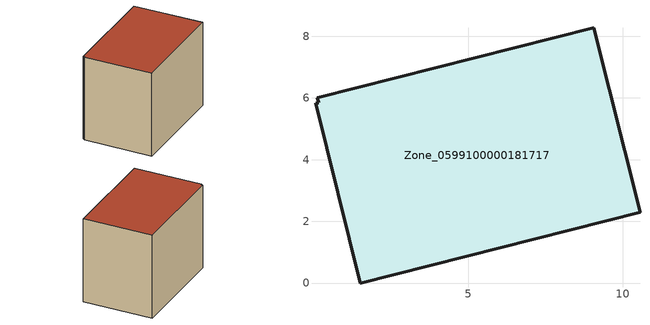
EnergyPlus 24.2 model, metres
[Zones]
Zone_0599100000181717
 floor ground (C_G): 0.14,5.85 0.09,6.01 9.06,8.27 10.56,2.29 1.5,0 0.04,5.82 z0
 wall outside (C_F): 10.56,2.29 9.06,8.27 0.09,6.01 0.14,5.85 0.04,5.82 1.5,0 10.56,2.29 z0:7.58
 roof outside (C_R): 0.09,6.01 0.14,5.85 0.04,5.82 1.5,0 10.56,2.29 9.06,8.27 z7.58
[BUILDING]
Pand.0599100000181717: North Axis=0; Terrain=City; Loads Convergence Tolerance Value=0.04; Temperature Convergence Tolerance Value=0.4; Solar Distribution=FullExterior; Maximum Number of Warmup Days=25; Minimum Number of Warmup Days=1
[Site:Location]
Rotterdam.The.Hague.AP_ZH_NLD Design_Conditions: Latitude=51.96; Longitude=4.45; Time Zone=1; Elevation=-4.5
[SITE:GROUNDTEMPERATURE:BUILDINGSURFACE]
18, 18, 18, 18, 18, 18, 18, 18, 18, 18, 18, 18
[MATERIAL] Thermal Absorptance=0.9; Solar Absorptance=0.7; Visible Absorptance=0.7
Name | Roughness | Thickness | Conductivity | Density | Specific Heat
G.TC.1965-1974 | MediumSmooth | 0.15 | 0.882353 | 540 | 1210
F.TC.1965-1974 | Rough | 0.3 | 0.697674 | 1920 | 840
R.TC.1965-1974 | MediumRough | 0.2 | 0.232558 | 1500 | 1000
[CONSTRUCTION]
C_G: G.TC.1965-1974
C_F: F.TC.1965-1974
C_R: R.TC.1965-1974
[ZONE]
Zone_0599100000181717: Type=1; Multiplier=1; Ceiling Height=Autocalculate; Volume=Autocalculate; Floor Area=autocalculate; Part of Total Floor Area=Yes
[ZONEINFILTRATION:DESIGNFLOWRATE]
Infil_Zone_0599100000181717: Zone or ZoneList or Space or SpaceList=Zone_0599100000181717; Schedule=AlwaysOn; Design Flow Rate Calculation Method=Flow/Area; Flow Rate per Floor Area=0.003; Constant Term Coefficient=1; Temperature Term Coefficient=0; Velocity Term Coefficient=0; Velocity Squared Term Coefficient=0
[HVACTEMPLATE:ZONE:IDEALLOADSAIRSYSTEM]
Zone_0599100000181717: Maximum Heating Supply Air Temperature=50; Minimum Cooling Supply Air Temperature=13; Maximum Heating Supply Air Humidity Ratio=0.0156; Minimum Cooling Supply Air Humidity Ratio=0.0077; Heating Limit=NoLimit; Cooling Limit=NoLimit; Dehumidification Control Type=ConstantSensibleHeatRatio; Cooling Sensible Heat Ratio=0.7; Dehumidification Setpoint=60; Humidification Control Type=None; Humidification Setpoint=30; Outdoor Air Method=None; Outdoor Air Flow Rate per Person=0.00944; Outdoor Air Flow Rate per Zone Floor Area=0; Outdoor Air Flow Rate per Zone=0; Demand Controlled Ventilation Type=None; Outdoor Air Economizer Type=NoEconomizer; Heat Recovery Type=None; Sensible Heat Recovery Effectiveness=0.7; Latent Heat Recovery Effectiveness=0.65
[ZONECONTROL:THERMOSTAT]
ThermostatControl_Zone_0599100000181717: Zone or ZoneList=Zone_0599100000181717; Control Type Schedule=DualSetpointControlType; Control 1=Thermostat_Zone_0599100000181717; Temperature Difference Between Cutout And Setpoint=0
[THERMOSTATSETPOINT:DUALSETPOINT]
Thermostat_Zone_0599100000181717: Heating Setpoint Temperature Schedule=HeatingSetpoint_Zone_0599100000181717; Cooling Setpoint Temperature Schedule=CoolingSetpoint_Zone_0599100000181717
[SCHEDULE:COMPACT]
HeatingSetpoint_Zone_0599100000181717: Through: 12/31, For: AllDays, Until: 24:00, 21
CoolingSetpoint_Zone_0599100000181717: Through: 12/31, For: AllDays, Until: 24:00, 24
DualSetpointControlType: Through: 12/31, For: AllDays, Until: 24:00, 4
AlwaysOn: Through: 12/31, For: AllDays, Until: 24:00, 1
